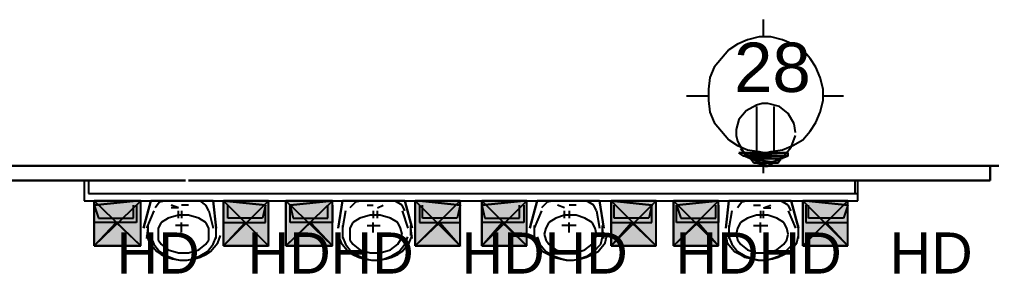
# Model space of a CAD drawing. Header units: millimetres. Extents: x 5 to 415, y 48 to 251.
# Drawn here: x 372.12 to 383.93, y 219.3 to 222.39 of the extents above; entities that cross this region are included whole.
import ezdxf

# ---------------------------------------------------------------- set-up
doc = ezdxf.new("R2010")
doc.units = ezdxf.units.MM
for name, color, linetype in [('H', 7, 'Continuous'), ('P', 7, 'Continuous'), ('T', 7, 'Continuous')]:
    doc.layers.add(name, color=color, linetype=linetype)

msp = doc.modelspace()

# ---------------------------------------------------------------- hatches: boundary and pattern name
at = {"layer": 'H', "linetype": 'Continuous'}
for points in [[(380.912, 220.733), (380.877, 220.768), (381.459, 220.768), (381.459, 220.733), (380.912, 220.733)], [(381, 220.68), (380.912, 220.733), (381.459, 220.733), (381.388, 220.68), (381, 220.68)], [(381.035, 220.645), (381, 220.68), (381.388, 220.68), (381.335, 220.645), (381.035, 220.645)], [(381.176, 220.592), (381.088, 220.645), (381.212, 220.592), (381.176, 220.592)], [(381.212, 220.592), (381.088, 220.645), (381.3, 220.645), (381.212, 220.592)], [(373.045, 219.622), (373.045, 220.169), (373.592, 220.169), (373.592, 219.622), (373.045, 219.622)], [(374.615, 219.622), (374.615, 220.169), (375.162, 220.169), (375.162, 219.622), (374.615, 219.622)], [(375.373, 219.622), (375.373, 220.169), (375.92, 220.169), (375.92, 219.622), (375.373, 219.622)], [(376.943, 219.622), (376.943, 220.169), (377.49, 220.169), (377.49, 219.622), (376.943, 219.622)], [(377.737, 219.622), (377.737, 220.169), (378.284, 220.169), (378.284, 219.622), (377.737, 219.622)], [(379.307, 219.622), (379.307, 220.169), (379.853, 220.169), (379.853, 219.622), (379.307, 219.622)], [(380.065, 219.622), (380.065, 220.169), (380.612, 220.169), (380.612, 219.622), (380.065, 219.622)], [(381.635, 219.622), (381.635, 220.169), (382.182, 220.169), (382.182, 219.622), (381.635, 219.622)], [(373.045, 219.622), (373.292, 219.922), (373.592, 219.622), (373.045, 219.622)], [(374.615, 219.622), (374.862, 219.922), (375.162, 219.622), (374.615, 219.622)], [(375.373, 219.622), (375.673, 219.922), (375.92, 219.622), (375.373, 219.622)], [(376.943, 219.622), (377.225, 219.922), (377.49, 219.622), (376.943, 219.622)], [(377.737, 219.622), (378.001, 219.922), (378.284, 219.622), (377.737, 219.622)], [(379.307, 219.622), (379.554, 219.922), (379.853, 219.622), (379.307, 219.622)], [(380.065, 219.622), (380.365, 219.922), (380.612, 219.622), (380.065, 219.622)], [(381.635, 219.622), (381.935, 219.922), (382.182, 219.622), (381.635, 219.622)]]:
    msp.add_hatch(color=256, dxfattribs=at).paths.add_polyline_path(points)

# ---------------------------------------------------------------- linework, layer by layer
at = {"layer": 'P'}
for points in [[(381.159, 222.179), (381.159, 222.391)], [(380.965, 222.144), (380.841, 222.091)], [(381.106, 222.179), (380.965, 222.144)], [(381.176, 222.179), (381.106, 222.179)], [(381.247, 222.179), (381.176, 222.179)], [(381.388, 222.144), (381.247, 222.179)], [(381.512, 222.091), (381.388, 222.144)], [(380.735, 222.021), (380.647, 221.915)], [(380.841, 222.091), (380.735, 222.021)], [(381.635, 222.021), (381.512, 222.091)], [(381.723, 221.915), (381.635, 222.021)], [(380.647, 221.915), (380.559, 221.809)], [(381.794, 221.809), (381.723, 221.915)], [(380.559, 221.809), (380.506, 221.686)], [(381.847, 221.686), (381.794, 221.809)], [(380.506, 221.686), (380.488, 221.544)], [(381.882, 221.544), (381.847, 221.686)], [(380.488, 221.544), (380.488, 221.474)], [(381.882, 221.474), (381.882, 221.544)], [(380.488, 221.456), (380.224, 221.456)], [(380.488, 221.474), (380.488, 221.403)], [(381.882, 221.403), (381.882, 221.474)], [(382.129, 221.456), (381.882, 221.456)], [(380.488, 221.403), (380.506, 221.262)], [(381.071, 221.35), (380.947, 221.28)], [(381.071, 221.35), (380.947, 221.28)], [(381.141, 221.368), (381.071, 221.35)], [(381.141, 221.368), (381.071, 221.35)], [(381.071, 221.333), (381.071, 220.768)], [(381.212, 221.368), (381.141, 221.368)], [(381.212, 221.368), (381.141, 221.368)], [(381.353, 221.333), (381.212, 221.368)], [(381.353, 221.333), (381.212, 221.368)], [(381.282, 221.333), (381.282, 220.768)], [(381.459, 221.245), (381.353, 221.333)], [(381.459, 221.245), (381.353, 221.333)], [(381.847, 221.262), (381.882, 221.403)], [(380.506, 221.262), (380.559, 221.139)], [(380.947, 221.28), (380.859, 221.174)], [(380.947, 221.28), (380.859, 221.174)], [(381.529, 221.121), (381.459, 221.245)], [(381.529, 221.121), (381.459, 221.245)], [(381.794, 221.139), (381.847, 221.262)], [(380.559, 221.139), (380.647, 221.033)], [(380.859, 221.174), (380.824, 221.051)], [(380.859, 221.174), (380.824, 221.051)], [(381.547, 221.015), (381.529, 221.121)], [(381.547, 221.015), (381.529, 221.121)], [(381.723, 221.033), (381.794, 221.139)], [(380.647, 221.033), (380.735, 220.927)], [(380.824, 221.051), (380.824, 220.98)], [(380.824, 221.051), (380.824, 220.98)], [(380.824, 220.98), (380.841, 220.909)], [(380.824, 220.98), (380.841, 220.909)], [(381.494, 220.839), (381.547, 220.98)], [(381.494, 220.839), (381.547, 220.98)], [(381.635, 220.927), (381.723, 221.033)], [(380.735, 220.927), (380.841, 220.857)], [(380.841, 220.909), (380.912, 220.786)], [(380.841, 220.909), (380.912, 220.786)], [(380.841, 220.857), (380.965, 220.804)], [(381.388, 220.804), (381.512, 220.857)], [(381.406, 220.733), (381.494, 220.839)], [(381.406, 220.733), (381.494, 220.839)], [(381.512, 220.857), (381.635, 220.927)], [(381.459, 220.768), (380.859, 220.768)], [(380.859, 220.768), (380.859, 220.768)], [(380.859, 220.768), (381.459, 220.768)], [(381.459, 220.768), (380.859, 220.768)], [(380.859, 220.768), (381.459, 220.733)], [(380.859, 220.768), (381.459, 220.733)], [(380.912, 220.733), (380.859, 220.768)], [(381.459, 220.768), (380.859, 220.768)], [(380.877, 220.821), (380.965, 220.715)], [(380.912, 220.786), (381.018, 220.698)], [(380.912, 220.786), (381.018, 220.698)], [(381.459, 220.733), (380.912, 220.733)], [(381.459, 220.733), (380.912, 220.733)], [(380.912, 220.733), (381.459, 220.733)], [(380.912, 220.733), (381.459, 220.733)], [(381.459, 220.733), (380.912, 220.733)], [(381.459, 220.733), (380.912, 220.733)], [(380.912, 220.733), (381.37, 220.698)], [(380.912, 220.733), (381.37, 220.698)], [(381, 220.698), (380.912, 220.733)], [(380.965, 220.804), (381.106, 220.786)], [(380.965, 220.715), (381.053, 220.68)], [(381.106, 220.786), (381.176, 220.768)], [(381.159, 220.521), (381.159, 220.733)], [(381.176, 220.768), (381.247, 220.786)], [(381.247, 220.786), (381.388, 220.804)], [(381.282, 220.663), (381.406, 220.733)], [(381.282, 220.663), (381.406, 220.733)], [(381.318, 220.68), (381.388, 220.715)], [(381.37, 220.698), (381.459, 220.733)], [(381.388, 220.715), (381.459, 220.786)], [(381.459, 220.733), (381.459, 220.768)], [(381.459, 220.733), (381.459, 220.733)], [(381.459, 220.733), (381.459, 220.733)], [(393.982, 220.61), (308.134, 220.61)], [(367.524, 220.61), (390.349, 220.61)], [(383.91, 220.61), (367.524, 220.61)], [(383.91, 220.61), (367.524, 220.61)], [(381.37, 220.698), (381, 220.698)], [(381.37, 220.698), (381, 220.698)], [(381, 220.698), (381.37, 220.698)], [(381, 220.698), (381.37, 220.698)], [(381.37, 220.698), (381, 220.698)], [(381.37, 220.698), (381, 220.698)], [(381, 220.698), (381.335, 220.645)], [(381, 220.698), (381.335, 220.645)], [(381.035, 220.645), (381, 220.698)], [(381.018, 220.698), (381.141, 220.645)], [(381.018, 220.698), (381.141, 220.645)], [(381.335, 220.645), (381.035, 220.645)], [(381.335, 220.645), (381.035, 220.645)], [(381.035, 220.645), (381.335, 220.645)], [(381.035, 220.645), (381.335, 220.645)], [(381.335, 220.645), (381.035, 220.645)], [(381.335, 220.645), (381.035, 220.645)], [(381.035, 220.645), (381.282, 220.645)], [(381.035, 220.645), (381.282, 220.645)], [(381.071, 220.645), (381.035, 220.645)], [(381.053, 220.68), (381.141, 220.645)], [(381.282, 220.645), (381.071, 220.645)], [(381.282, 220.645), (381.071, 220.645)], [(381.071, 220.645), (381.282, 220.645)], [(381.071, 220.645), (381.282, 220.645)], [(381.282, 220.645), (381.071, 220.645)], [(381.212, 220.61), (381.071, 220.645)], [(381.071, 220.645), (381.212, 220.61)], [(381.071, 220.645), (381.282, 220.645)], [(381.212, 220.61), (381.071, 220.645)], [(381.141, 220.645), (381.212, 220.645)], [(381.141, 220.645), (381.212, 220.645)], [(381.141, 220.645), (381.229, 220.645)], [(381.212, 220.61), (381.159, 220.61)], [(381.159, 220.61), (381.212, 220.61)], [(381.212, 220.645), (381.282, 220.663)], [(381.212, 220.645), (381.282, 220.663)], [(381.282, 220.645), (381.212, 220.61)], [(381.229, 220.645), (381.318, 220.68)], [(381.282, 220.645), (381.335, 220.645)], [(381.282, 220.645), (381.282, 220.645)], [(381.282, 220.645), (381.282, 220.645)], [(381.335, 220.645), (381.37, 220.698)], [(381.335, 220.645), (381.335, 220.645)], [(381.335, 220.645), (381.335, 220.645)], [(381.37, 220.698), (381.37, 220.698)], [(381.37, 220.698), (381.37, 220.698)], [(383.91, 220.61), (383.91, 220.486)], [(383.91, 220.486), (383.91, 220.61)], [(383.91, 220.61), (383.91, 220.486)], [(383.91, 220.486), (383.91, 220.61)], [(383.91, 220.61), (383.91, 220.486)], [(383.91, 220.61), (383.91, 220.433)], [(383.91, 220.433), (383.91, 220.61)], [(383.91, 220.61), (383.91, 220.486)], [(383.91, 220.61), (383.91, 220.486)], [(367.524, 220.433), (374.138, 220.433)], [(374.138, 220.433), (367.524, 220.433)], [(372.904, 220.433), (372.904, 220.186)], [(372.957, 220.433), (372.957, 220.274)], [(374.174, 220.433), (383.91, 220.433)], [(383.91, 220.433), (374.174, 220.433)], [(382.27, 220.274), (382.27, 220.433)], [(382.305, 220.186), (382.305, 220.433)], [(372.957, 220.274), (382.305, 220.274)], [(377.684, 220.274), (382.27, 220.274)], [(372.904, 220.186), (382.305, 220.186)], [(373.539, 220.186), (373.027, 220.133)], [(373.027, 220.133), (373.539, 220.186)], [(373.027, 219.639), (373.027, 220.186)], [(373.027, 220.186), (373.592, 219.639)], [(373.027, 220.186), (373.592, 219.639)], [(373.592, 220.186), (373.027, 220.186)], [(373.592, 220.186), (373.027, 220.186)], [(373.027, 220.186), (373.027, 219.639)], [(373.027, 219.639), (373.592, 220.186)], [(373.027, 220.186), (373.592, 219.639)], [(373.592, 220.186), (373.027, 220.186)], [(373.027, 220.186), (373.027, 219.639)], [(373.027, 219.922), (373.027, 220.133)], [(373.027, 220.133), (373.08, 219.975)], [(373.503, 219.975), (373.503, 220.133)], [(373.539, 220.133), (373.539, 219.922)], [(373.592, 219.639), (373.592, 220.186)], [(373.592, 219.639), (373.592, 220.186)], [(373.592, 219.639), (373.592, 220.186)], [(373.592, 219.639), (373.592, 220.186)], [(373.715, 220.186), (373.627, 219.851)], [(373.627, 219.851), (373.715, 220.186)], [(374.474, 220.186), (373.715, 220.186)], [(373.715, 220.186), (374.474, 220.186)], [(373.821, 220.169), (373.768, 220.098)], [(373.892, 220.186), (373.821, 220.169)], [(374.262, 220.186), (373.874, 220.186)], [(374.05, 220.098), (373.962, 220.133)], [(374.174, 220.133), (374.086, 220.133)], [(374.385, 220.133), (374.315, 220.186)], [(374.421, 220.063), (374.385, 220.133)], [(374.474, 220.186), (374.509, 219.851)], [(374.509, 219.851), (374.474, 220.186)], [(374.597, 220.186), (375.109, 220.133)], [(375.109, 220.133), (374.597, 220.186)], [(374.597, 219.639), (374.597, 220.186)], [(374.597, 220.186), (375.144, 219.639)], [(374.597, 220.186), (375.144, 219.639)], [(375.144, 220.186), (374.597, 220.186)], [(375.144, 220.186), (374.597, 220.186)], [(374.597, 220.186), (374.597, 219.639)], [(374.597, 219.639), (375.144, 220.186)], [(374.597, 220.186), (375.144, 219.639)], [(375.144, 220.186), (374.597, 220.186)], [(374.597, 220.186), (374.597, 219.639)], [(374.597, 220.133), (374.597, 219.922)], [(374.65, 219.975), (374.65, 220.133)], [(375.109, 220.133), (375.073, 219.975)], [(375.109, 219.922), (375.109, 220.133)], [(375.144, 219.639), (375.144, 220.186)], [(375.144, 219.639), (375.144, 220.186)], [(375.144, 219.639), (375.144, 220.186)], [(375.144, 219.639), (375.144, 220.186)], [(375.356, 219.639), (375.356, 220.186)], [(375.356, 220.186), (375.92, 219.639)], [(375.356, 220.186), (375.92, 219.639)], [(375.92, 220.186), (375.356, 220.186)], [(375.92, 220.186), (375.356, 220.186)], [(375.356, 220.186), (375.356, 219.639)], [(375.356, 219.639), (375.92, 220.186)], [(375.356, 220.186), (375.92, 219.639)], [(375.92, 220.186), (375.356, 220.186)], [(375.356, 220.186), (375.356, 219.639)], [(375.92, 220.186), (375.408, 220.133)], [(375.408, 220.133), (375.92, 220.186)], [(375.408, 219.922), (375.408, 220.133)], [(375.408, 220.133), (375.444, 219.975)], [(375.867, 219.975), (375.867, 220.133)], [(375.92, 219.639), (375.92, 220.186)], [(375.92, 219.639), (375.92, 220.186)], [(375.92, 219.639), (375.92, 220.186)], [(375.92, 219.639), (375.92, 220.186)], [(375.92, 220.133), (375.92, 219.922)], [(376.043, 220.186), (375.991, 219.851)], [(375.991, 219.851), (376.043, 220.186)], [(376.043, 220.186), (376.802, 220.186)], [(376.802, 220.186), (376.043, 220.186)], [(376.202, 220.169), (376.132, 220.098)], [(376.273, 220.186), (376.202, 220.169)], [(376.255, 220.186), (376.626, 220.186)], [(376.343, 220.133), (376.414, 220.133)], [(376.467, 220.098), (376.537, 220.133)], [(376.467, 220.098), (376.537, 220.133)], [(376.767, 220.133), (376.678, 220.186)], [(376.802, 220.063), (376.767, 220.133)], [(376.802, 220.186), (376.89, 219.851)], [(376.89, 219.851), (376.802, 220.186)], [(376.925, 219.639), (376.925, 220.186)], [(376.925, 220.186), (377.472, 219.639)], [(376.925, 220.186), (377.472, 219.639)], [(377.472, 220.186), (376.925, 220.186)], [(377.472, 220.186), (376.925, 220.186)], [(376.925, 220.186), (376.925, 219.639)], [(376.925, 219.639), (377.472, 220.186)], [(376.925, 220.186), (377.472, 219.639)], [(377.472, 220.186), (376.925, 220.186)], [(376.925, 220.186), (376.925, 219.639)], [(376.978, 220.186), (377.472, 220.133)], [(377.472, 220.133), (376.978, 220.186)], [(376.978, 220.133), (376.978, 219.922)], [(377.014, 219.975), (377.014, 220.133)], [(377.472, 220.133), (377.437, 219.975)], [(377.472, 219.639), (377.472, 220.186)], [(377.472, 219.639), (377.472, 220.186)], [(377.472, 219.639), (377.472, 220.186)], [(377.472, 219.639), (377.472, 220.186)], [(377.472, 219.922), (377.472, 220.133)], [(378.248, 220.186), (377.737, 220.133)], [(377.737, 220.133), (378.248, 220.186)], [(377.737, 219.639), (377.737, 220.186)], [(377.737, 220.186), (378.284, 219.639)], [(377.737, 220.186), (378.284, 219.639)], [(378.284, 220.186), (377.737, 220.186)], [(378.284, 220.186), (377.737, 220.186)], [(377.737, 220.186), (377.737, 219.639)], [(377.737, 219.639), (378.284, 220.186)], [(377.737, 220.186), (378.284, 219.639)], [(378.284, 220.186), (377.737, 220.186)], [(377.737, 220.186), (377.737, 219.639)], [(377.737, 219.922), (377.737, 220.133)], [(377.737, 220.133), (377.772, 219.975)], [(378.195, 219.975), (378.195, 220.133)], [(378.248, 220.133), (378.248, 219.922)], [(378.284, 219.639), (378.284, 220.186)], [(378.284, 219.639), (378.284, 220.186)], [(378.284, 219.639), (378.284, 220.186)], [(378.284, 219.639), (378.284, 220.186)], [(378.407, 220.186), (378.319, 219.851)], [(378.319, 219.851), (378.407, 220.186)], [(379.166, 220.186), (378.407, 220.186)], [(378.407, 220.186), (379.166, 220.186)], [(378.531, 220.169), (378.46, 220.098)], [(378.601, 220.186), (378.531, 220.169)], [(378.954, 220.186), (378.583, 220.186)], [(378.742, 220.098), (378.654, 220.133)], [(378.742, 220.098), (378.654, 220.133)], [(378.883, 220.133), (378.795, 220.133)], [(379.095, 220.133), (379.007, 220.186)], [(379.13, 220.063), (379.095, 220.133)], [(379.166, 220.186), (379.218, 219.851)], [(379.218, 219.851), (379.166, 220.186)], [(379.307, 220.186), (379.801, 220.133)], [(379.801, 220.133), (379.307, 220.186)], [(379.307, 219.639), (379.307, 220.186)], [(379.307, 220.186), (379.853, 219.639)], [(379.307, 220.186), (379.853, 219.639)], [(379.853, 220.186), (379.307, 220.186)], [(379.853, 220.186), (379.307, 220.186)], [(379.307, 220.186), (379.307, 219.639)], [(379.307, 219.639), (379.853, 220.186)], [(379.307, 220.186), (379.853, 219.639)], [(379.853, 220.186), (379.307, 220.186)], [(379.307, 220.186), (379.307, 219.639)], [(379.307, 220.133), (379.307, 219.922)], [(379.342, 219.975), (379.342, 220.133)], [(379.801, 220.133), (379.765, 219.975)], [(379.801, 219.922), (379.801, 220.133)], [(379.853, 219.639), (379.853, 220.186)], [(379.853, 219.639), (379.853, 220.186)], [(379.853, 219.639), (379.853, 220.186)], [(379.853, 219.639), (379.853, 220.186)], [(380.065, 219.639), (380.065, 220.186)], [(380.065, 220.186), (380.612, 219.639)], [(380.065, 220.186), (380.612, 219.639)], [(380.612, 220.186), (380.065, 220.186)], [(380.612, 220.186), (380.065, 220.186)], [(380.065, 220.186), (380.065, 219.639)], [(380.065, 219.639), (380.612, 220.186)], [(380.065, 220.186), (380.612, 219.639)], [(380.612, 220.186), (380.065, 220.186)], [(380.065, 220.186), (380.065, 219.639)], [(380.612, 220.186), (380.1, 220.133)], [(380.1, 220.133), (380.612, 220.186)], [(380.1, 219.922), (380.1, 220.133)], [(380.1, 220.133), (380.153, 219.975)], [(380.577, 219.975), (380.577, 220.133)], [(380.612, 219.639), (380.612, 220.186)], [(380.612, 219.639), (380.612, 220.186)], [(380.612, 219.639), (380.612, 220.186)], [(380.612, 219.639), (380.612, 220.186)], [(380.612, 220.133), (380.612, 219.922)], [(380.735, 220.186), (380.7, 219.851)], [(380.7, 219.851), (380.735, 220.186)], [(380.735, 220.186), (381.494, 220.186)], [(381.494, 220.186), (380.735, 220.186)], [(380.894, 220.169), (380.841, 220.098)], [(380.965, 220.186), (380.894, 220.169)], [(380.947, 220.186), (381.335, 220.186)], [(381.035, 220.133), (381.123, 220.133)], [(381.159, 220.098), (381.247, 220.133)], [(381.459, 220.133), (381.37, 220.186)], [(381.494, 220.063), (381.459, 220.133)], [(381.494, 220.186), (381.582, 219.851)], [(381.582, 219.851), (381.494, 220.186)], [(381.635, 219.639), (381.635, 220.186)], [(381.635, 220.186), (382.182, 219.639)], [(381.635, 220.186), (382.182, 219.639)], [(382.182, 220.186), (381.635, 220.186)], [(382.182, 220.186), (381.635, 220.186)], [(381.635, 220.186), (381.635, 219.639)], [(381.635, 219.639), (382.182, 220.186)], [(381.635, 220.186), (382.182, 219.639)], [(382.182, 220.186), (381.635, 220.186)], [(381.635, 220.186), (381.635, 219.639)], [(381.67, 220.186), (382.182, 220.133)], [(382.182, 220.133), (381.67, 220.186)], [(381.67, 220.133), (381.67, 219.922)], [(381.706, 219.975), (381.706, 220.133)], [(382.182, 220.133), (382.129, 219.975)], [(382.182, 219.639), (382.182, 220.186)], [(382.182, 219.639), (382.182, 220.186)], [(382.182, 219.639), (382.182, 220.186)], [(382.182, 219.639), (382.182, 220.186)], [(382.182, 219.922), (382.182, 220.133)], [(373.75, 220.063), (373.662, 219.851)], [(374.05, 220.01), (373.927, 219.975)], [(374.05, 220.098), (373.962, 220.098)], [(374.05, 219.975), (374.05, 220.063)], [(374.174, 220.01), (374.05, 220.01)], [(374.086, 220.063), (374.086, 219.975)], [(374.297, 219.975), (374.174, 220.01)], [(374.421, 220.063), (374.474, 219.851)], [(376.079, 220.063), (376.043, 219.851)], [(376.379, 220.01), (376.255, 219.975)], [(376.502, 220.01), (376.379, 220.01)], [(376.414, 220.063), (376.414, 219.975)], [(376.467, 219.975), (376.467, 220.063)], [(376.626, 219.975), (376.502, 220.01)], [(376.767, 220.063), (376.837, 219.851)], [(378.46, 220.063), (378.372, 219.851)], [(378.742, 220.01), (378.636, 219.975)], [(378.742, 219.975), (378.742, 220.063)], [(378.883, 220.01), (378.742, 220.01)], [(378.795, 220.063), (378.795, 219.975)], [(378.989, 219.975), (378.883, 220.01)], [(379.13, 220.063), (379.166, 219.851)], [(380.771, 220.063), (380.735, 219.851)], [(381.071, 220.01), (380.965, 219.975)], [(381.212, 220.01), (381.071, 220.01)], [(381.123, 220.063), (381.123, 219.975)], [(381.159, 220.098), (381.247, 220.098)], [(381.159, 219.975), (381.159, 220.063)], [(381.318, 219.975), (381.212, 220.01)], [(381.459, 220.063), (381.547, 219.851)], [(373.539, 219.922), (373.027, 219.922)], [(373.027, 219.639), (373.292, 219.922)], [(373.08, 219.975), (373.503, 219.975)], [(373.292, 219.922), (373.592, 219.639)], [(373.68, 219.886), (373.68, 219.763)], [(373.68, 219.886), (373.68, 219.763)], [(373.839, 219.922), (373.803, 219.851)], [(373.927, 219.975), (373.839, 219.922)], [(374.174, 219.886), (374.015, 219.886)], [(374.086, 219.798), (374.086, 219.922)], [(374.385, 219.922), (374.297, 219.975)], [(374.421, 219.851), (374.385, 219.922)], [(374.509, 219.763), (374.509, 219.886)], [(374.509, 219.763), (374.509, 219.886)], [(374.597, 219.922), (375.109, 219.922)], [(374.597, 219.639), (374.862, 219.922)], [(375.073, 219.975), (374.65, 219.975)], [(374.862, 219.922), (375.144, 219.639)], [(375.356, 219.639), (375.655, 219.922)], [(375.92, 219.922), (375.408, 219.922)], [(375.444, 219.975), (375.867, 219.975)], [(375.655, 219.922), (375.92, 219.639)], [(376.043, 219.886), (376.043, 219.763)], [(376.043, 219.886), (376.043, 219.763)], [(376.167, 219.922), (376.132, 219.851)], [(376.255, 219.975), (376.167, 219.922)], [(376.343, 219.886), (376.502, 219.886)], [(376.414, 219.798), (376.414, 219.922)], [(376.714, 219.922), (376.626, 219.975)], [(376.749, 219.851), (376.714, 219.922)], [(376.873, 219.763), (376.873, 219.886)], [(376.873, 219.763), (376.873, 219.886)], [(376.925, 219.639), (377.225, 219.922)], [(376.978, 219.922), (377.472, 219.922)], [(377.437, 219.975), (377.014, 219.975)], [(377.225, 219.922), (377.472, 219.639)], [(378.248, 219.922), (377.737, 219.922)], [(377.737, 219.639), (377.984, 219.922)], [(377.772, 219.975), (378.195, 219.975)], [(377.984, 219.922), (378.284, 219.639)], [(378.372, 219.886), (378.372, 219.763)], [(378.372, 219.886), (378.372, 219.763)], [(378.548, 219.922), (378.513, 219.851)], [(378.636, 219.975), (378.548, 219.922)], [(378.883, 219.886), (378.707, 219.886)], [(378.795, 219.798), (378.795, 219.922)], [(379.077, 219.922), (378.989, 219.975)], [(379.113, 219.851), (379.077, 219.922)], [(379.201, 219.763), (379.201, 219.886)], [(379.201, 219.763), (379.201, 219.886)], [(379.307, 219.922), (379.801, 219.922)], [(379.307, 219.639), (379.554, 219.922)], [(379.765, 219.975), (379.342, 219.975)], [(379.554, 219.922), (379.853, 219.639)], [(380.065, 219.639), (380.365, 219.922)], [(380.612, 219.922), (380.1, 219.922)], [(380.153, 219.975), (380.577, 219.975)], [(380.365, 219.922), (380.612, 219.639)], [(380.735, 219.886), (380.735, 219.763)], [(380.735, 219.886), (380.735, 219.763)], [(380.877, 219.922), (380.841, 219.851)], [(380.965, 219.975), (380.877, 219.922)], [(381.035, 219.886), (381.212, 219.886)], [(381.123, 219.798), (381.123, 219.922)], [(381.406, 219.922), (381.318, 219.975)], [(381.441, 219.851), (381.406, 219.922)], [(381.582, 219.763), (381.582, 219.886)], [(381.582, 219.763), (381.582, 219.886)], [(381.635, 219.639), (381.917, 219.922)], [(381.67, 219.922), (382.182, 219.922)], [(382.129, 219.975), (381.706, 219.975)], [(381.917, 219.922), (382.182, 219.639)], [(373.68, 219.851), (373.662, 219.728)], [(373.803, 219.851), (373.803, 219.781)], [(373.803, 219.781), (373.803, 219.71)], [(374.421, 219.781), (374.421, 219.851)], [(374.421, 219.71), (374.421, 219.781)], [(374.509, 219.728), (374.509, 219.851)], [(376.043, 219.851), (376.043, 219.728)], [(376.132, 219.851), (376.132, 219.781)], [(376.132, 219.781), (376.132, 219.71)], [(376.767, 219.781), (376.749, 219.851)], [(376.749, 219.71), (376.767, 219.781)], [(376.89, 219.728), (376.873, 219.851)], [(378.372, 219.851), (378.372, 219.728)], [(378.513, 219.851), (378.495, 219.781)], [(378.495, 219.781), (378.513, 219.71)], [(379.13, 219.781), (379.113, 219.851)], [(379.113, 219.71), (379.13, 219.781)], [(379.218, 219.728), (379.201, 219.851)], [(380.735, 219.851), (380.735, 219.728)], [(380.841, 219.851), (380.824, 219.781)], [(380.824, 219.781), (380.841, 219.71)], [(381.459, 219.781), (381.441, 219.851)], [(381.441, 219.71), (381.459, 219.781)], [(381.582, 219.728), (381.582, 219.851)], [(373.662, 219.763), (373.698, 219.675)], [(373.662, 219.763), (373.698, 219.675)], [(373.698, 219.675), (373.786, 219.569)], [(373.698, 219.675), (373.786, 219.569)], [(373.715, 219.745), (373.75, 219.657)], [(373.75, 219.657), (373.821, 219.569)], [(373.803, 219.71), (373.839, 219.657)], [(373.839, 219.657), (373.927, 219.587)], [(374.297, 219.587), (374.385, 219.657)], [(374.385, 219.657), (374.421, 219.71)], [(374.403, 219.569), (374.474, 219.657)], [(374.438, 219.569), (374.527, 219.675)], [(374.438, 219.569), (374.527, 219.675)], [(374.474, 219.657), (374.509, 219.745)], [(374.527, 219.675), (374.562, 219.763)], [(374.527, 219.675), (374.562, 219.763)], [(375.991, 219.763), (376.026, 219.675)], [(375.991, 219.763), (376.026, 219.675)], [(376.026, 219.675), (376.114, 219.569)], [(376.026, 219.675), (376.114, 219.569)], [(376.043, 219.745), (376.079, 219.657)], [(376.079, 219.657), (376.149, 219.569)], [(376.132, 219.71), (376.167, 219.657)], [(376.167, 219.657), (376.255, 219.587)], [(376.626, 219.587), (376.714, 219.657)], [(376.714, 219.657), (376.749, 219.71)], [(376.731, 219.569), (376.802, 219.657)], [(376.767, 219.569), (376.855, 219.675)], [(376.767, 219.569), (376.855, 219.675)], [(376.802, 219.657), (376.837, 219.745)], [(376.855, 219.675), (376.89, 219.763)], [(376.855, 219.675), (376.89, 219.763)], [(378.372, 219.763), (378.389, 219.675)], [(378.372, 219.763), (378.389, 219.675)], [(378.389, 219.675), (378.478, 219.569)], [(378.389, 219.675), (378.478, 219.569)], [(378.407, 219.745), (378.442, 219.657)], [(378.442, 219.657), (378.513, 219.569)], [(378.513, 219.71), (378.548, 219.657)], [(378.548, 219.657), (378.636, 219.587)], [(378.989, 219.587), (379.077, 219.657)], [(379.077, 219.657), (379.113, 219.71)], [(379.095, 219.569), (379.183, 219.657)], [(379.148, 219.569), (379.236, 219.675)], [(379.148, 219.569), (379.236, 219.675)], [(379.183, 219.657), (379.201, 219.745)], [(379.236, 219.675), (379.254, 219.763)], [(379.236, 219.675), (379.254, 219.763)], [(380.7, 219.763), (380.718, 219.675)], [(380.7, 219.763), (380.718, 219.675)], [(380.718, 219.675), (380.806, 219.569)], [(380.718, 219.675), (380.806, 219.569)], [(380.735, 219.745), (380.771, 219.657)], [(380.771, 219.657), (380.841, 219.569)], [(380.841, 219.71), (380.877, 219.657)], [(380.877, 219.657), (380.965, 219.587)], [(381.318, 219.587), (381.406, 219.657)], [(381.406, 219.657), (381.441, 219.71)], [(381.423, 219.569), (381.512, 219.657)], [(381.476, 219.569), (381.564, 219.675)], [(381.476, 219.569), (381.564, 219.675)], [(381.512, 219.657), (381.529, 219.745)], [(381.564, 219.675), (381.582, 219.763)], [(381.564, 219.675), (381.582, 219.763)], [(373.592, 219.639), (373.027, 219.639)], [(373.027, 219.639), (373.592, 219.639)], [(373.592, 219.639), (373.027, 219.639)], [(373.027, 219.639), (373.592, 219.639)], [(373.786, 219.569), (373.839, 219.534)], [(373.786, 219.569), (373.839, 219.534)], [(373.821, 219.569), (373.909, 219.516)], [(373.839, 219.534), (373.909, 219.498)], [(373.839, 219.534), (373.909, 219.498)], [(373.927, 219.587), (374.05, 219.551)], [(374.05, 219.551), (374.174, 219.551)], [(374.174, 219.551), (374.297, 219.587)], [(374.315, 219.516), (374.403, 219.569)], [(374.315, 219.498), (374.385, 219.534)], [(374.315, 219.498), (374.385, 219.534)], [(374.385, 219.534), (374.438, 219.569)], [(374.385, 219.534), (374.438, 219.569)], [(375.144, 219.639), (374.597, 219.639)], [(374.597, 219.639), (375.144, 219.639)], [(375.144, 219.639), (374.597, 219.639)], [(374.597, 219.639), (375.144, 219.639)], [(375.92, 219.639), (375.356, 219.639)], [(375.356, 219.639), (375.92, 219.639)], [(375.92, 219.639), (375.356, 219.639)], [(375.356, 219.639), (375.92, 219.639)], [(376.114, 219.569), (376.167, 219.534)], [(376.114, 219.569), (376.167, 219.534)], [(376.149, 219.569), (376.238, 219.516)], [(376.167, 219.534), (376.238, 219.498)], [(376.167, 219.534), (376.238, 219.498)], [(376.255, 219.587), (376.379, 219.551)], [(376.379, 219.551), (376.502, 219.551)], [(376.502, 219.551), (376.626, 219.587)], [(376.643, 219.516), (376.731, 219.569)], [(376.643, 219.498), (376.714, 219.534)], [(376.643, 219.498), (376.714, 219.534)], [(376.714, 219.534), (376.767, 219.569)], [(376.714, 219.534), (376.767, 219.569)], [(377.472, 219.639), (376.925, 219.639)], [(376.925, 219.639), (377.472, 219.639)], [(377.472, 219.639), (376.925, 219.639)], [(376.925, 219.639), (377.472, 219.639)], [(378.284, 219.639), (377.737, 219.639)], [(377.737, 219.639), (378.284, 219.639)], [(378.284, 219.639), (377.737, 219.639)], [(377.737, 219.639), (378.284, 219.639)], [(378.478, 219.569), (378.548, 219.534)], [(378.478, 219.569), (378.548, 219.534)], [(378.513, 219.569), (378.601, 219.516)], [(378.548, 219.534), (378.601, 219.498)], [(378.548, 219.534), (378.601, 219.498)], [(378.636, 219.587), (378.742, 219.551)], [(378.742, 219.551), (378.883, 219.551)], [(378.883, 219.551), (378.989, 219.587)], [(379.007, 219.498), (379.077, 219.534)], [(379.007, 219.498), (379.077, 219.534)], [(379.024, 219.516), (379.095, 219.569)], [(379.077, 219.534), (379.148, 219.569)], [(379.077, 219.534), (379.148, 219.569)], [(379.853, 219.639), (379.307, 219.639)], [(379.307, 219.639), (379.853, 219.639)], [(379.853, 219.639), (379.307, 219.639)], [(379.307, 219.639), (379.853, 219.639)], [(380.612, 219.639), (380.065, 219.639)], [(380.065, 219.639), (380.612, 219.639)], [(380.612, 219.639), (380.065, 219.639)], [(380.065, 219.639), (380.612, 219.639)], [(380.806, 219.569), (380.877, 219.534)], [(380.806, 219.569), (380.877, 219.534)], [(380.841, 219.569), (380.929, 219.516)], [(380.877, 219.534), (380.929, 219.498)], [(380.877, 219.534), (380.929, 219.498)], [(380.965, 219.587), (381.071, 219.551)], [(381.071, 219.551), (381.212, 219.551)], [(381.212, 219.551), (381.318, 219.587)], [(381.335, 219.498), (381.406, 219.534)], [(381.335, 219.498), (381.406, 219.534)], [(381.353, 219.516), (381.423, 219.569)], [(381.406, 219.534), (381.476, 219.569)], [(381.406, 219.534), (381.476, 219.569)], [(382.182, 219.639), (381.635, 219.639)], [(381.635, 219.639), (382.182, 219.639)], [(382.182, 219.639), (381.635, 219.639)], [(381.635, 219.639), (382.182, 219.639)], [(373.909, 219.516), (373.997, 219.481)], [(373.909, 219.498), (373.98, 219.481)], [(373.909, 219.498), (373.98, 219.481)], [(373.98, 219.481), (374.068, 219.463)], [(373.98, 219.481), (374.068, 219.463)], [(373.997, 219.481), (374.068, 219.463)], [(374.068, 219.463), (374.156, 219.463)], [(374.068, 219.463), (374.156, 219.463)], [(374.068, 219.463), (374.156, 219.463)], [(374.156, 219.463), (374.244, 219.481)], [(374.156, 219.463), (374.227, 219.481)], [(374.156, 219.463), (374.244, 219.481)], [(374.227, 219.481), (374.315, 219.516)], [(374.244, 219.481), (374.315, 219.498)], [(374.244, 219.481), (374.315, 219.498)], [(376.238, 219.516), (376.326, 219.481)], [(376.238, 219.498), (376.308, 219.481)], [(376.238, 219.498), (376.308, 219.481)], [(376.308, 219.481), (376.396, 219.463)], [(376.308, 219.481), (376.396, 219.463)], [(376.326, 219.481), (376.396, 219.463)], [(376.396, 219.463), (376.484, 219.463)], [(376.396, 219.463), (376.484, 219.463)], [(376.396, 219.463), (376.484, 219.463)], [(376.484, 219.463), (376.573, 219.481)], [(376.484, 219.463), (376.555, 219.481)], [(376.484, 219.463), (376.573, 219.481)], [(376.555, 219.481), (376.643, 219.516)], [(376.573, 219.481), (376.643, 219.498)], [(376.573, 219.481), (376.643, 219.498)], [(378.601, 219.516), (378.707, 219.481)], [(378.601, 219.498), (378.689, 219.481)], [(378.601, 219.498), (378.689, 219.481)], [(378.689, 219.481), (378.76, 219.463)], [(378.689, 219.481), (378.76, 219.463)], [(378.707, 219.481), (378.778, 219.463)], [(378.76, 219.463), (378.848, 219.463)], [(378.76, 219.463), (378.848, 219.463)], [(378.778, 219.463), (378.848, 219.463)], [(378.848, 219.463), (378.936, 219.481)], [(378.848, 219.463), (378.919, 219.481)], [(378.848, 219.463), (378.936, 219.481)], [(378.919, 219.481), (379.024, 219.516)], [(378.936, 219.481), (379.007, 219.498)], [(378.936, 219.481), (379.007, 219.498)], [(380.929, 219.516), (381.035, 219.481)], [(380.929, 219.498), (381.018, 219.481)], [(380.929, 219.498), (381.018, 219.481)], [(381.018, 219.481), (381.088, 219.463)], [(381.018, 219.481), (381.088, 219.463)], [(381.035, 219.481), (381.106, 219.463)], [(381.088, 219.463), (381.176, 219.463)], [(381.088, 219.463), (381.176, 219.463)], [(381.106, 219.463), (381.176, 219.463)], [(381.176, 219.463), (381.265, 219.481)], [(381.176, 219.463), (381.247, 219.481)], [(381.176, 219.463), (381.265, 219.481)], [(381.247, 219.481), (381.353, 219.516)], [(381.265, 219.481), (381.335, 219.498)], [(381.265, 219.481), (381.335, 219.498)]]:
    msp.add_lwpolyline(points, dxfattribs=at)

# ---------------------------------------------------------------- texts
at = {"layer": 'T', "attachment_point": 7}
for s, insert, char_height in [('{\\fArial|b0|i0|c0|p18;28}', (380.8, 221.5), 0.6), ('{\\fArial|b0|i0|c0|p18;HD   HDHD   HDHD   HDHD   HD}', (373.3, 219.3), 0.5)]:
    msp.add_mtext(s, dxfattribs=dict(at, insert=insert, char_height=char_height))

doc.saveas('drawing.dxf')
